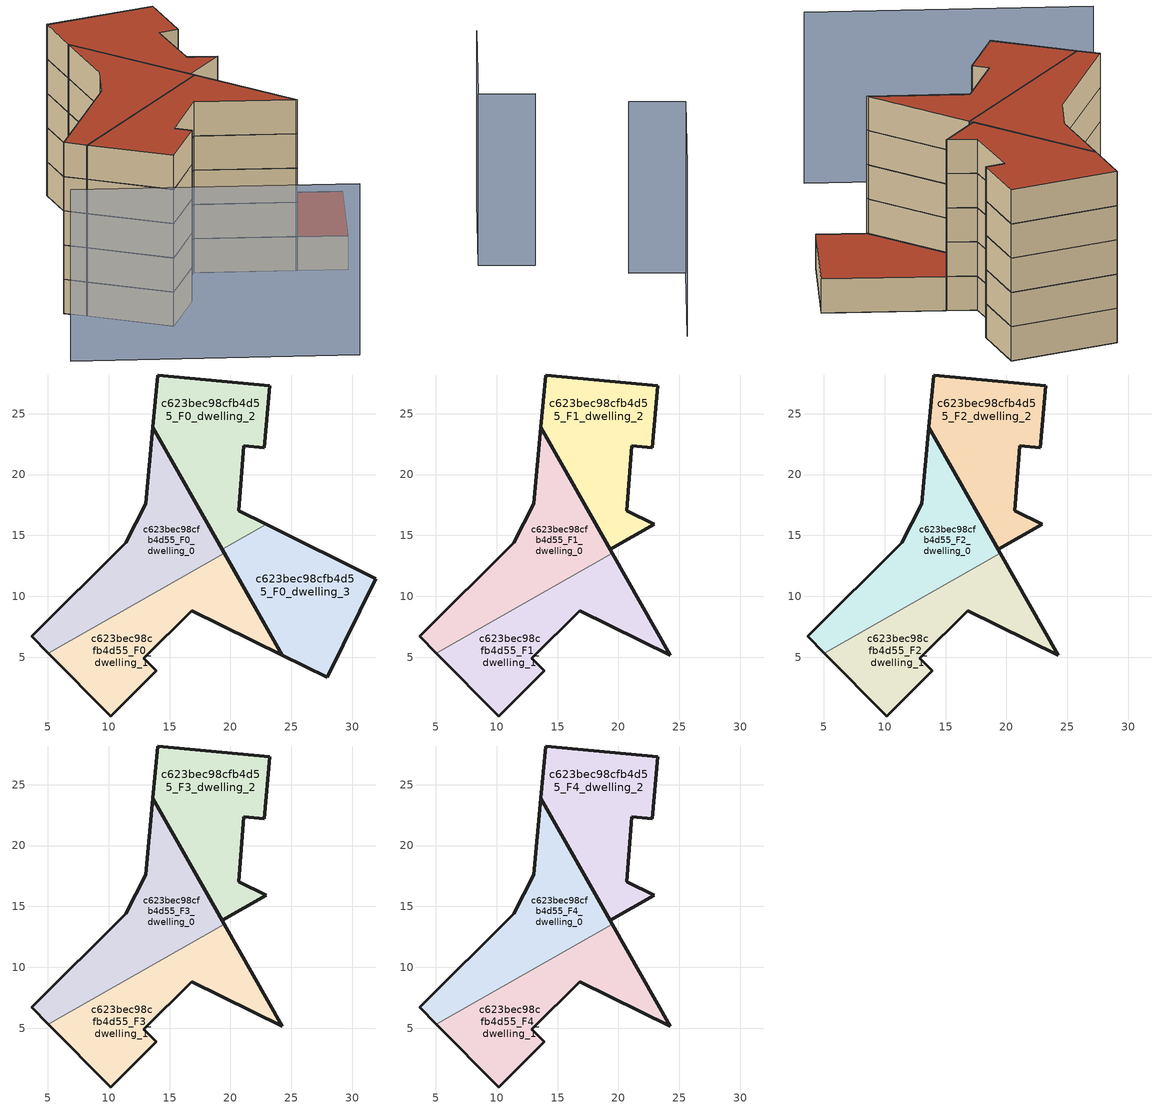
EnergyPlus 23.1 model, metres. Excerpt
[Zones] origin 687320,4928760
c623bec98cfb4d55_F0_dwelling_0
 floor ground (EU_floor_Construction): 19.48,13.56 13.61,23.88 13.02,17.6 11.41,14.39 3.66,6.72 5.04,5.33 z0
 wall outside (EU_wall_Construction): 5.04,5.33 3.66,6.72 11.41,14.39 13.02,17.6 13.61,23.88 19.48,13.56 z0:3
 wall to c623bec98cfb4d55_F0_dwelling_1 (EU_wall_Construction): 19.48,13.56 5.04,5.33 z0:3
c623bec98cfb4d55_F0_dwelling_1
 floor ground (EU_floor_Construction): 24.26,5.16 19.48,13.56 5.04,5.33 10.15,0.17 13.9,3.87 12.86,4.92 16.8,8.81 z0
 wall outside (EU_wall_Construction): 19.48,13.56 24.26,5.16 16.8,8.81 12.86,4.92 13.9,3.87 10.15,0.17 5.04,5.33 z0:3
c623bec98cfb4d55_F0_dwelling_2
 floor ground (EU_floor_Construction): 22.92,15.92 20.69,17.03 21.1,22.37 22.76,22.22 23.24,27.31 14.01,28.18 13.61,23.88 19.31,13.87 z0
 wall outside (EU_wall_Construction): 19.31,13.87 13.61,23.88 14.01,28.18 23.24,27.31 22.76,22.22 21.1,22.37 20.69,17.03 22.92,15.92 z0:3
 wall to c623bec98cfb4d55_F0_dwelling_3 (EU_wall_Construction): 22.92,15.92 19.31,13.87 z0:3
c623bec98cfb4d55_F0_dwelling_3
 floor ground (EU_floor_Construction): 27.94,3.36 31.95,11.46 22.92,15.92 19.31,13.87 24.26,5.16 z0
 wall outside (EU_wall_Construction): 22.92,15.92 31.95,11.46 27.94,3.36 24.26,5.16 19.31,13.87 z0:3
 roof outside (EU_roof_Construction): 31.95,11.46 27.94,3.36 24.26,5.16 19.31,13.87 22.92,15.92 z3
c623bec98cfb4d55_F1_dwelling_0
 floor to c623bec98cfb4d55_F0_dwelling_0 (EU_floor_Construction): 19.48,13.56 13.61,23.88 13.02,17.6 11.41,14.39 3.66,6.72 5.04,5.33 z3
 wall outside (EU_wall_Construction): 5.04,5.33 3.66,6.72 11.41,14.39 13.02,17.6 13.61,23.88 19.48,13.56 z3:6
 wall to c623bec98cfb4d55_F1_dwelling_1 (EU_wall_Construction): 19.48,13.56 5.04,5.33 z3:6
c623bec98cfb4d55_F1_dwelling_1
 floor to c623bec98cfb4d55_F0_dwelling_1 (EU_floor_Construction): 24.26,5.16 19.48,13.56 5.04,5.33 10.15,0.17 13.9,3.87 12.86,4.92 16.8,8.81 z3
 wall outside (EU_wall_Construction): 19.48,13.56 24.26,5.16 16.8,8.81 12.86,4.92 13.9,3.87 10.15,0.17 5.04,5.33 z3:6
c623bec98cfb4d55_F1_dwelling_2
 floor to c623bec98cfb4d55_F0_dwelling_2 (EU_floor_Construction): 22.92,15.92 20.69,17.03 21.1,22.37 22.76,22.22 23.24,27.31 14.01,28.18 13.61,23.88 19.31,13.87 z3
 wall outside (EU_wall_Construction): 23.24,27.31 22.76,22.22 21.1,22.37 20.69,17.03 22.92,15.92 19.31,13.87 13.61,23.88 14.01,28.18 23.24,27.31 z3:6
c623bec98cfb4d55_F2_dwelling_0
 floor to c623bec98cfb4d55_F1_dwelling_0 (EU_floor_Construction): 19.48,13.56 13.61,23.88 13.02,17.6 11.41,14.39 3.66,6.72 5.04,5.33 z6
 wall outside (EU_wall_Construction): 5.04,5.33 3.66,6.72 11.41,14.39 13.02,17.6 13.61,23.88 19.48,13.56 z6:9
 wall to c623bec98cfb4d55_F2_dwelling_1 (EU_wall_Construction): 19.48,13.56 5.04,5.33 z6:9
c623bec98cfb4d55_F2_dwelling_1
 floor to c623bec98cfb4d55_F1_dwelling_1 (EU_floor_Construction): 24.26,5.16 19.48,13.56 5.04,5.33 10.15,0.17 13.9,3.87 12.86,4.92 16.8,8.81 z6
 wall outside (EU_wall_Construction): 19.48,13.56 24.26,5.16 16.8,8.81 12.86,4.92 13.9,3.87 10.15,0.17 5.04,5.33 z6:9
c623bec98cfb4d55_F2_dwelling_2
 floor to c623bec98cfb4d55_F1_dwelling_2 (EU_floor_Construction): 22.92,15.92 20.69,17.03 21.1,22.37 22.76,22.22 23.24,27.31 14.01,28.18 13.61,23.88 19.31,13.87 z6
 wall outside (EU_wall_Construction): 23.24,27.31 22.76,22.22 21.1,22.37 20.69,17.03 22.92,15.92 19.31,13.87 13.61,23.88 14.01,28.18 23.24,27.31 z6:9
c623bec98cfb4d55_F3_dwelling_0
 floor to c623bec98cfb4d55_F2_dwelling_0 (EU_floor_Construction): 19.48,13.56 13.61,23.88 13.02,17.6 11.41,14.39 3.66,6.72 5.04,5.33 z9
 wall outside (EU_wall_Construction): 5.04,5.33 3.66,6.72 11.41,14.39 13.02,17.6 13.61,23.88 19.48,13.56 z9:12
 wall to c623bec98cfb4d55_F3_dwelling_1 (EU_wall_Construction): 19.48,13.56 5.04,5.33 z9:12
c623bec98cfb4d55_F3_dwelling_1
 floor to c623bec98cfb4d55_F2_dwelling_1 (EU_floor_Construction): 24.26,5.16 19.48,13.56 5.04,5.33 10.15,0.17 13.9,3.87 12.86,4.92 16.8,8.81 z9
 wall outside (EU_wall_Construction): 19.48,13.56 24.26,5.16 16.8,8.81 12.86,4.92 13.9,3.87 10.15,0.17 5.04,5.33 z9:12
c623bec98cfb4d55_F3_dwelling_2
 floor to c623bec98cfb4d55_F2_dwelling_2 (EU_floor_Construction): 22.92,15.92 20.69,17.03 21.1,22.37 22.76,22.22 23.24,27.31 14.01,28.18 13.61,23.88 19.31,13.87 z9
 wall outside (EU_wall_Construction): 23.24,27.31 22.76,22.22 21.1,22.37 20.69,17.03 22.92,15.92 19.31,13.87 13.61,23.88 14.01,28.18 23.24,27.31 z9:12
c623bec98cfb4d55_F4_dwelling_0
 floor to c623bec98cfb4d55_F3_dwelling_0 (EU_floor_Construction): 19.48,13.56 13.61,23.88 13.02,17.6 11.41,14.39 3.66,6.72 5.04,5.33 z12
 wall outside (EU_wall_Construction): 5.04,5.33 3.66,6.72 11.41,14.39 13.02,17.6 13.61,23.88 19.48,13.56 z12:15
 wall to c623bec98cfb4d55_F4_dwelling_1 (EU_wall_Construction): 19.48,13.56 5.04,5.33 z12:15
 roof outside (EU_roof_Construction): 13.61,23.88 19.48,13.56 5.04,5.33 3.66,6.72 11.41,14.39 13.02,17.6 z15
c623bec98cfb4d55_F4_dwelling_1
 floor to c623bec98cfb4d55_F3_dwelling_1 (EU_floor_Construction): 24.26,5.16 19.48,13.56 5.04,5.33 10.15,0.17 13.9,3.87 12.86,4.92 16.8,8.81 z12
 wall outside (EU_wall_Construction): 19.48,13.56 24.26,5.16 16.8,8.81 12.86,4.92 13.9,3.87 10.15,0.17 5.04,5.33 z12:15
 roof outside (EU_roof_Construction): 19.48,13.56 24.26,5.16 16.8,8.81 12.86,4.92 13.9,3.87 10.15,0.17 5.04,5.33 z15
c623bec98cfb4d55_F4_dwelling_2
 floor to c623bec98cfb4d55_F3_dwelling_2 (EU_floor_Construction): 22.92,15.92 20.69,17.03 21.1,22.37 22.76,22.22 23.24,27.31 14.01,28.18 13.61,23.88 19.31,13.87 z12
 wall outside (EU_wall_Construction): 23.24,27.31 22.76,22.22 21.1,22.37 20.69,17.03 22.92,15.92 19.31,13.87 13.61,23.88 14.01,28.18 23.24,27.31 z12:15
 roof outside (EU_roof_Construction): 23.24,27.31 22.76,22.22 21.1,22.37 20.69,17.03 22.92,15.92 19.31,13.87 13.61,23.88 14.01,28.18 z15
shading: 41.55,-3.08 37.52,-0.9 / 37.52,-0.9 43.62,10.35 / -0.45,-1.91 20.45,-12.1 z0:15
[Building]
EU S2 Campaign: North Axis=0; Terrain=City; Solar Distribution=FullExterior
[Site:Location]
Bologna: Latitude=44.5; Longitude=11.25; Time Zone=1; Elevation=37
[SizingPeriod:WeatherFileDays]
AnnualSizingPeriod: Begin Month=1; Begin Day of Month=1; End Month=12; End Day of Month=31; Day of Week for Start Day=Monday; Use Weather File Daylight Saving Period=No; Use Weather File Rain and Snow Indicators=No
[MATERIAL]
EU_InternalMass_Material: Roughness=MediumRough; Thickness=0.1; Conductivity=1; Density=1800; Specific Heat=900; Thermal Absorptance=0.9; Solar Absorptance=0.7; Visible Absorptance=0.7
[MATERIAL:NOMASS] Roughness=MediumRough; Thermal Absorptance=0.9; Solar Absorptance=0.7; Visible Absorptance=0.7
Name | Thermal Resistance
EU_wall_NoMass | 0.905828
EU_roof_NoMass | 0.37593
EU_floor_NoMass | 0.67114
[CONSTRUCTION]
EU_wall_Construction: EU_wall_NoMass
EU_roof_Construction: EU_roof_NoMass
EU_floor_Construction: EU_floor_NoMass
EU_InternalMass_Construction: EU_InternalMass_Material
[ZONE] Type=1; Multiplier=1; Ceiling Height=autocalculate; Floor Area=autocalculate; Part of Total Floor Area=Yes
Name | Volume
c623bec98cfb4d55_F0_dwelling_0; c623bec98cfb4d55_F1_dwelling_0; c623bec98cfb4d55_F2_dwelling_0; c623bec98cfb4d55_F3_dwelling_0; c623bec98cfb4d55_F4_dwelling_0 | 254.849
c623bec98cfb4d55_F0_dwelling_1; c623bec98cfb4d55_F1_dwelling_1; c623bec98cfb4d55_F2_dwelling_1; c623bec98cfb4d55_F3_dwelling_1; c623bec98cfb4d55_F4_dwelling_1 | 254.844
c623bec98cfb4d55_F0_dwelling_2; c623bec98cfb4d55_F1_dwelling_2; c623bec98cfb4d55_F2_dwelling_2; c623bec98cfb4d55_F3_dwelling_2; c623bec98cfb4d55_F4_dwelling_2 | 254.852
c623bec98cfb4d55_F0_dwelling_3 | 254.858
[INTERNALMASS] Construction=EU_InternalMass_Construction
Name | Zone or ZoneList | Surface Area
c623bec98cfb4d55_F0_dwelling_0_EU_InternalMass | c623bec98cfb4d55_F0_dwelling_0 | 84.9496
c623bec98cfb4d55_F0_dwelling_1_EU_InternalMass | c623bec98cfb4d55_F0_dwelling_1 | 84.9477
c623bec98cfb4d55_F0_dwelling_2_EU_InternalMass | c623bec98cfb4d55_F0_dwelling_2 | 84.95
c623bec98cfb4d55_F0_dwelling_3_EU_InternalMass | c623bec98cfb4d55_F0_dwelling_3 | 84.9523
c623bec98cfb4d55_F1_dwelling_0_EU_InternalMass | c623bec98cfb4d55_F1_dwelling_0 | 113.261
c623bec98cfb4d55_F1_dwelling_1_EU_InternalMass | c623bec98cfb4d55_F1_dwelling_1 | 113.269
c623bec98cfb4d55_F1_dwelling_2_EU_InternalMass | c623bec98cfb4d55_F1_dwelling_2 | 113.26
c623bec98cfb4d55_F2_dwelling_0_EU_InternalMass | c623bec98cfb4d55_F2_dwelling_0 | 113.261
c623bec98cfb4d55_F2_dwelling_1_EU_InternalMass | c623bec98cfb4d55_F2_dwelling_1 | 113.269
c623bec98cfb4d55_F2_dwelling_2_EU_InternalMass | c623bec98cfb4d55_F2_dwelling_2 | 113.26
c623bec98cfb4d55_F3_dwelling_0_EU_InternalMass | c623bec98cfb4d55_F3_dwelling_0 | 113.261
c623bec98cfb4d55_F3_dwelling_1_EU_InternalMass | c623bec98cfb4d55_F3_dwelling_1 | 113.269
c623bec98cfb4d55_F3_dwelling_2_EU_InternalMass | c623bec98cfb4d55_F3_dwelling_2 | 113.26
c623bec98cfb4d55_F4_dwelling_0_EU_InternalMass | c623bec98cfb4d55_F4_dwelling_0 | 113.261
c623bec98cfb4d55_F4_dwelling_1_EU_InternalMass | c623bec98cfb4d55_F4_dwelling_1 | 113.269
c623bec98cfb4d55_F4_dwelling_2_EU_InternalMass | c623bec98cfb4d55_F4_dwelling_2 | 113.26
[OTHEREQUIPMENT] Fuel Type=Electricity; Design Level Calculation Method=Watts/Area; Power per Zone Floor Area=1; Fraction Latent=0; Fraction Radiant=0; Fraction Lost=0; Carbon Dioxide Generation Rate=0; EndUse Subcategory=EU_Step8_InternalGains
Name | Zone or ZoneList or Space or SpaceList | Schedule
EU_Step8_InternalGain_c623bec98cfb4d55_F0_dwelling_0_f000 | c623bec98cfb4d55_F0_dwelling_0 | EU_Step8_GainSchedule_c623bec98cfb4d55_F0_dwelling_0_f000
EU_Step8_InternalGain_c623bec98cfb4d55_F0_dwelling_1_f000 | c623bec98cfb4d55_F0_dwelling_1 | EU_Step8_GainSchedule_c623bec98cfb4d55_F0_dwelling_1_f000
EU_Step8_InternalGain_c623bec98cfb4d55_F0_dwelling_2_f000 | c623bec98cfb4d55_F0_dwelling_2 | EU_Step8_GainSchedule_c623bec98cfb4d55_F0_dwelling_2_f000
EU_Step8_InternalGain_c623bec98cfb4d55_F0_dwelling_3_f000 | c623bec98cfb4d55_F0_dwelling_3 | EU_Step8_GainSchedule_c623bec98cfb4d55_F0_dwelling_3_f000
EU_Step8_InternalGain_c623bec98cfb4d55_F1_dwelling_0_f000 | c623bec98cfb4d55_F1_dwelling_0 | EU_Step8_GainSchedule_c623bec98cfb4d55_F1_dwelling_0_f000
EU_Step8_InternalGain_c623bec98cfb4d55_F1_dwelling_1_f000 | c623bec98cfb4d55_F1_dwelling_1 | EU_Step8_GainSchedule_c623bec98cfb4d55_F1_dwelling_1_f000
EU_Step8_InternalGain_c623bec98cfb4d55_F1_dwelling_2_f000 | c623bec98cfb4d55_F1_dwelling_2 | EU_Step8_GainSchedule_c623bec98cfb4d55_F1_dwelling_2_f000
EU_Step8_InternalGain_c623bec98cfb4d55_F2_dwelling_0_f000 | c623bec98cfb4d55_F2_dwelling_0 | EU_Step8_GainSchedule_c623bec98cfb4d55_F2_dwelling_0_f000
EU_Step8_InternalGain_c623bec98cfb4d55_F2_dwelling_1_f000 | c623bec98cfb4d55_F2_dwelling_1 | EU_Step8_GainSchedule_c623bec98cfb4d55_F2_dwelling_1_f000
EU_Step8_InternalGain_c623bec98cfb4d55_F2_dwelling_2_f000 | c623bec98cfb4d55_F2_dwelling_2 | EU_Step8_GainSchedule_c623bec98cfb4d55_F2_dwelling_2_f000
EU_Step8_InternalGain_c623bec98cfb4d55_F3_dwelling_0_f000 | c623bec98cfb4d55_F3_dwelling_0 | EU_Step8_GainSchedule_c623bec98cfb4d55_F3_dwelling_0_f000
EU_Step8_InternalGain_c623bec98cfb4d55_F3_dwelling_1_f000 | c623bec98cfb4d55_F3_dwelling_1 | EU_Step8_GainSchedule_c623bec98cfb4d55_F3_dwelling_1_f000
EU_Step8_InternalGain_c623bec98cfb4d55_F3_dwelling_2_f000 | c623bec98cfb4d55_F3_dwelling_2 | EU_Step8_GainSchedule_c623bec98cfb4d55_F3_dwelling_2_f000
EU_Step8_InternalGain_c623bec98cfb4d55_F4_dwelling_0_f000 | c623bec98cfb4d55_F4_dwelling_0 | EU_Step8_GainSchedule_c623bec98cfb4d55_F4_dwelling_0_f000
EU_Step8_InternalGain_c623bec98cfb4d55_F4_dwelling_1_f000 | c623bec98cfb4d55_F4_dwelling_1 | EU_Step8_GainSchedule_c623bec98cfb4d55_F4_dwelling_1_f000
EU_Step8_InternalGain_c623bec98cfb4d55_F4_dwelling_2_f000 | c623bec98cfb4d55_F4_dwelling_2 | EU_Step8_GainSchedule_c623bec98cfb4d55_F4_dwelling_2_f000
[ZONEVENTILATION:DESIGNFLOWRATE] Schedule=EU_AlwaysOn; Design Flow Rate Calculation Method=AirChanges/Hour; Air Changes per Hour=0.73129; Ventilation Type=Natural; Fan Pressure Rise=0; Fan Total Efficiency=1; Constant Term Coefficient=1; Temperature Term Coefficient=0; Velocity Term Coefficient=0; Velocity Squared Term Coefficient=0; Minimum Indoor Temperature=-100; Maximum Indoor Temperature=100; Delta Temperature=-100; Minimum Outdoor Temperature=-100; Maximum Outdoor Temperature=100; Maximum Wind Speed=40
Name | Zone or ZoneList or Space or SpaceList
EU_ConstantAir_c623bec98cfb4d55_F0_dwelling_0 | c623bec98cfb4d55_F0_dwelling_0
EU_ConstantAir_c623bec98cfb4d55_F0_dwelling_1 | c623bec98cfb4d55_F0_dwelling_1
EU_ConstantAir_c623bec98cfb4d55_F0_dwelling_2 | c623bec98cfb4d55_F0_dwelling_2
EU_ConstantAir_c623bec98cfb4d55_F0_dwelling_3 | c623bec98cfb4d55_F0_dwelling_3
EU_ConstantAir_c623bec98cfb4d55_F1_dwelling_0 | c623bec98cfb4d55_F1_dwelling_0
EU_ConstantAir_c623bec98cfb4d55_F1_dwelling_1 | c623bec98cfb4d55_F1_dwelling_1
EU_ConstantAir_c623bec98cfb4d55_F1_dwelling_2 | c623bec98cfb4d55_F1_dwelling_2
EU_ConstantAir_c623bec98cfb4d55_F2_dwelling_0 | c623bec98cfb4d55_F2_dwelling_0
EU_ConstantAir_c623bec98cfb4d55_F2_dwelling_1 | c623bec98cfb4d55_F2_dwelling_1
EU_ConstantAir_c623bec98cfb4d55_F2_dwelling_2 | c623bec98cfb4d55_F2_dwelling_2
EU_ConstantAir_c623bec98cfb4d55_F3_dwelling_0 | c623bec98cfb4d55_F3_dwelling_0
EU_ConstantAir_c623bec98cfb4d55_F3_dwelling_1 | c623bec98cfb4d55_F3_dwelling_1
EU_ConstantAir_c623bec98cfb4d55_F3_dwelling_2 | c623bec98cfb4d55_F3_dwelling_2
EU_ConstantAir_c623bec98cfb4d55_F4_dwelling_0 | c623bec98cfb4d55_F4_dwelling_0
EU_ConstantAir_c623bec98cfb4d55_F4_dwelling_1 | c623bec98cfb4d55_F4_dwelling_1
EU_ConstantAir_c623bec98cfb4d55_F4_dwelling_2 | c623bec98cfb4d55_F4_dwelling_2
[HVACTEMPLATE:THERMOSTAT] Constant Heating Setpoint=20; Constant Cooling Setpoint=50
EU_HeatOnly_c623bec98cfb4d55_F0_dwelling_0; EU_HeatOnly_c623bec98cfb4d55_F0_dwelling_1; EU_HeatOnly_c623bec98cfb4d55_F0_dwelling_2; EU_HeatOnly_c623bec98cfb4d55_F0_dwelling_3; EU_HeatOnly_c623bec98cfb4d55_F1_dwelling_0; EU_HeatOnly_c623bec98cfb4d55_F1_dwelling_1; EU_HeatOnly_c623bec98cfb4d55_F1_dwelling_2; EU_HeatOnly_c623bec98cfb4d55_F2_dwelling_0; EU_HeatOnly_c623bec98cfb4d55_F2_dwelling_1; EU_HeatOnly_c623bec98cfb4d55_F2_dwelling_2; EU_HeatOnly_c623bec98cfb4d55_F3_dwelling_0; EU_HeatOnly_c623bec98cfb4d55_F3_dwelling_1; EU_HeatOnly_c623bec98cfb4d55_F3_dwelling_2; EU_HeatOnly_c623bec98cfb4d55_F4_dwelling_0; EU_HeatOnly_c623bec98cfb4d55_F4_dwelling_1; EU_HeatOnly_c623bec98cfb4d55_F4_dwelling_2
[HVACTEMPLATE:ZONE:IDEALLOADSAIRSYSTEM] System Availability Schedule=EU_AlwaysOn; Maximum Heating Supply Air Temperature=50; Minimum Cooling Supply Air Temperature=13; Maximum Heating Supply Air Humidity Ratio=0.0156; Minimum Cooling Supply Air Humidity Ratio=0.0077; Heating Limit=NoLimit; Cooling Limit=NoLimit; Heating Availability Schedule=EU_AlwaysOn; Cooling Availability Schedule=EU_CoolingOff; Dehumidification Control Type=ConstantSensibleHeatRatio; Cooling Sensible Heat Ratio=0.7; Dehumidification Setpoint=60; Humidification Control Type=None; Humidification Setpoint=30; Outdoor Air Method=None; Outdoor Air Flow Rate per Person=0.00944; Outdoor Air Flow Rate per Zone Floor Area=0; Outdoor Air Flow Rate per Zone=0; Demand Controlled Ventilation Type=None; Outdoor Air Economizer Type=NoEconomizer; Heat Recovery Type=None; Sensible Heat Recovery Effectiveness=0.7; Latent Heat Recovery Effectiveness=0.65
Name | Template Thermostat
c623bec98cfb4d55_F0_dwelling_0 | EU_HeatOnly_c623bec98cfb4d55_F0_dwelling_0
c623bec98cfb4d55_F0_dwelling_1 | EU_HeatOnly_c623bec98cfb4d55_F0_dwelling_1
c623bec98cfb4d55_F0_dwelling_2 | EU_HeatOnly_c623bec98cfb4d55_F0_dwelling_2
c623bec98cfb4d55_F0_dwelling_3 | EU_HeatOnly_c623bec98cfb4d55_F0_dwelling_3
c623bec98cfb4d55_F1_dwelling_0 | EU_HeatOnly_c623bec98cfb4d55_F1_dwelling_0
c623bec98cfb4d55_F1_dwelling_1 | EU_HeatOnly_c623bec98cfb4d55_F1_dwelling_1
c623bec98cfb4d55_F1_dwelling_2 | EU_HeatOnly_c623bec98cfb4d55_F1_dwelling_2
c623bec98cfb4d55_F2_dwelling_0 | EU_HeatOnly_c623bec98cfb4d55_F2_dwelling_0
c623bec98cfb4d55_F2_dwelling_1 | EU_HeatOnly_c623bec98cfb4d55_F2_dwelling_1
c623bec98cfb4d55_F2_dwelling_2 | EU_HeatOnly_c623bec98cfb4d55_F2_dwelling_2
c623bec98cfb4d55_F3_dwelling_0 | EU_HeatOnly_c623bec98cfb4d55_F3_dwelling_0
c623bec98cfb4d55_F3_dwelling_1 | EU_HeatOnly_c623bec98cfb4d55_F3_dwelling_1
c623bec98cfb4d55_F3_dwelling_2 | EU_HeatOnly_c623bec98cfb4d55_F3_dwelling_2
c623bec98cfb4d55_F4_dwelling_0 | EU_HeatOnly_c623bec98cfb4d55_F4_dwelling_0
c623bec98cfb4d55_F4_dwelling_1 | EU_HeatOnly_c623bec98cfb4d55_F4_dwelling_1
c623bec98cfb4d55_F4_dwelling_2 | EU_HeatOnly_c623bec98cfb4d55_F4_dwelling_2
[SIZING:ZONE] Zone Cooling Design Supply Air Temperature Input Method=SupplyAirTemperature; Zone Cooling Design Supply Air Temperature=13; Zone Heating Design Supply Air Temperature Input Method=SupplyAirTemperature; Zone Heating Design Supply Air Temperature=50; Zone Cooling Design Supply Air Humidity Ratio=0.008; Zone Heating Design Supply Air Humidity Ratio=0.008; Cooling Design Air Flow Method=DesignDay; Cooling Design Air Flow Rate=0; Cooling Minimum Air Flow per Zone Floor Area=0.000762; Cooling Minimum Air Flow=0; Cooling Minimum Air Flow Fraction=0.2; Heating Design Air Flow Method=DesignDay; Heating Design Air Flow Rate=0; Heating Maximum Air Flow per Zone Floor Area=0.002032; Heating Maximum Air Flow=0.141576; Heating Maximum Air Flow Fraction=0.3; Account for Dedicated Outdoor Air System=No; Dedicated Outdoor Air System Control Strategy=NeutralSupplyAir; Dedicated Outdoor Air Low Setpoint Temperature for Design=autosize; Dedicated Outdoor Air High Setpoint Temperature for Design=autosize; Zone Load Sizing Method=Sensible Load Only No Latent Load; Zone Latent Cooling Design Supply Air Humidity Ratio Input Method=HumidityRatioDifference; Zone Cooling Design Supply Air Humidity Ratio Difference=0.005; Zone Latent Heating Design Supply Air Humidity Ratio Input Method=HumidityRatioDifference; Zone Humidification Design Supply Air Humidity Ratio Difference=0.005
c623bec98cfb4d55_F0_dwelling_0; c623bec98cfb4d55_F0_dwelling_1; c623bec98cfb4d55_F0_dwelling_2; c623bec98cfb4d55_F0_dwelling_3; c623bec98cfb4d55_F1_dwelling_0; c623bec98cfb4d55_F1_dwelling_1; c623bec98cfb4d55_F1_dwelling_2; c623bec98cfb4d55_F2_dwelling_0; c623bec98cfb4d55_F2_dwelling_1; c623bec98cfb4d55_F2_dwelling_2; c623bec98cfb4d55_F3_dwelling_0; c623bec98cfb4d55_F3_dwelling_1; c623bec98cfb4d55_F3_dwelling_2; c623bec98cfb4d55_F4_dwelling_0; c623bec98cfb4d55_F4_dwelling_1; c623bec98cfb4d55_F4_dwelling_2
[SCHEDULE:CONSTANT]
Name | Hourly Value
EU_AlwaysOn | 1
EU_CoolingOff | 0
[SCHEDULE:FILE] Column Number=1; Rows to Skip at Top=0; Number of Hours of Data=8760; Column Separator=Comma; Interpolate to Timestep=No; Minutes per Item=60; Adjust Schedule for Daylight Savings=Yes
Name | File
EU_Step8_GainSchedule_c623bec98cfb4d55_F0_dwelling_0_f000 | ../../schedules/c623bec98cfb4d55/c623bec98cfb4d55_F0_dwelling_0_f000_gain.csv
EU_Step8_GainSchedule_c623bec98cfb4d55_F0_dwelling_1_f000 | ../../schedules/c623bec98cfb4d55/c623bec98cfb4d55_F0_dwelling_1_f000_gain.csv
EU_Step8_GainSchedule_c623bec98cfb4d55_F0_dwelling_2_f000 | ../../schedules/c623bec98cfb4d55/c623bec98cfb4d55_F0_dwelling_2_f000_gain.csv
EU_Step8_GainSchedule_c623bec98cfb4d55_F0_dwelling_3_f000 | ../../schedules/c623bec98cfb4d55/c623bec98cfb4d55_F0_dwelling_3_f000_gain.csv
EU_Step8_GainSchedule_c623bec98cfb4d55_F1_dwelling_0_f000 | ../../schedules/c623bec98cfb4d55/c623bec98cfb4d55_F1_dwelling_0_f000_gain.csv
EU_Step8_GainSchedule_c623bec98cfb4d55_F1_dwelling_1_f000 | ../../schedules/c623bec98cfb4d55/c623bec98cfb4d55_F1_dwelling_1_f000_gain.csv
EU_Step8_GainSchedule_c623bec98cfb4d55_F1_dwelling_2_f000 | ../../schedules/c623bec98cfb4d55/c623bec98cfb4d55_F1_dwelling_2_f000_gain.csv
EU_Step8_GainSchedule_c623bec98cfb4d55_F2_dwelling_0_f000 | ../../schedules/c623bec98cfb4d55/c623bec98cfb4d55_F2_dwelling_0_f000_gain.csv
EU_Step8_GainSchedule_c623bec98cfb4d55_F2_dwelling_1_f000 | ../../schedules/c623bec98cfb4d55/c623bec98cfb4d55_F2_dwelling_1_f000_gain.csv
EU_Step8_GainSchedule_c623bec98cfb4d55_F2_dwelling_2_f000 | ../../schedules/c623bec98cfb4d55/c623bec98cfb4d55_F2_dwelling_2_f000_gain.csv
EU_Step8_GainSchedule_c623bec98cfb4d55_F3_dwelling_0_f000 | ../../schedules/c623bec98cfb4d55/c623bec98cfb4d55_F3_dwelling_0_f000_gain.csv
EU_Step8_GainSchedule_c623bec98cfb4d55_F3_dwelling_1_f000 | ../../schedules/c623bec98cfb4d55/c623bec98cfb4d55_F3_dwelling_1_f000_gain.csv
EU_Step8_GainSchedule_c623bec98cfb4d55_F3_dwelling_2_f000 | ../../schedules/c623bec98cfb4d55/c623bec98cfb4d55_F3_dwelling_2_f000_gain.csv
EU_Step8_GainSchedule_c623bec98cfb4d55_F4_dwelling_0_f000 | ../../schedules/c623bec98cfb4d55/c623bec98cfb4d55_F4_dwelling_0_f000_gain.csv
EU_Step8_GainSchedule_c623bec98cfb4d55_F4_dwelling_1_f000 | ../../schedules/c623bec98cfb4d55/c623bec98cfb4d55_F4_dwelling_1_f000_gain.csv
EU_Step8_GainSchedule_c623bec98cfb4d55_F4_dwelling_2_f000 | ../../schedules/c623bec98cfb4d55/c623bec98cfb4d55_F4_dwelling_2_f000_gain.csv
